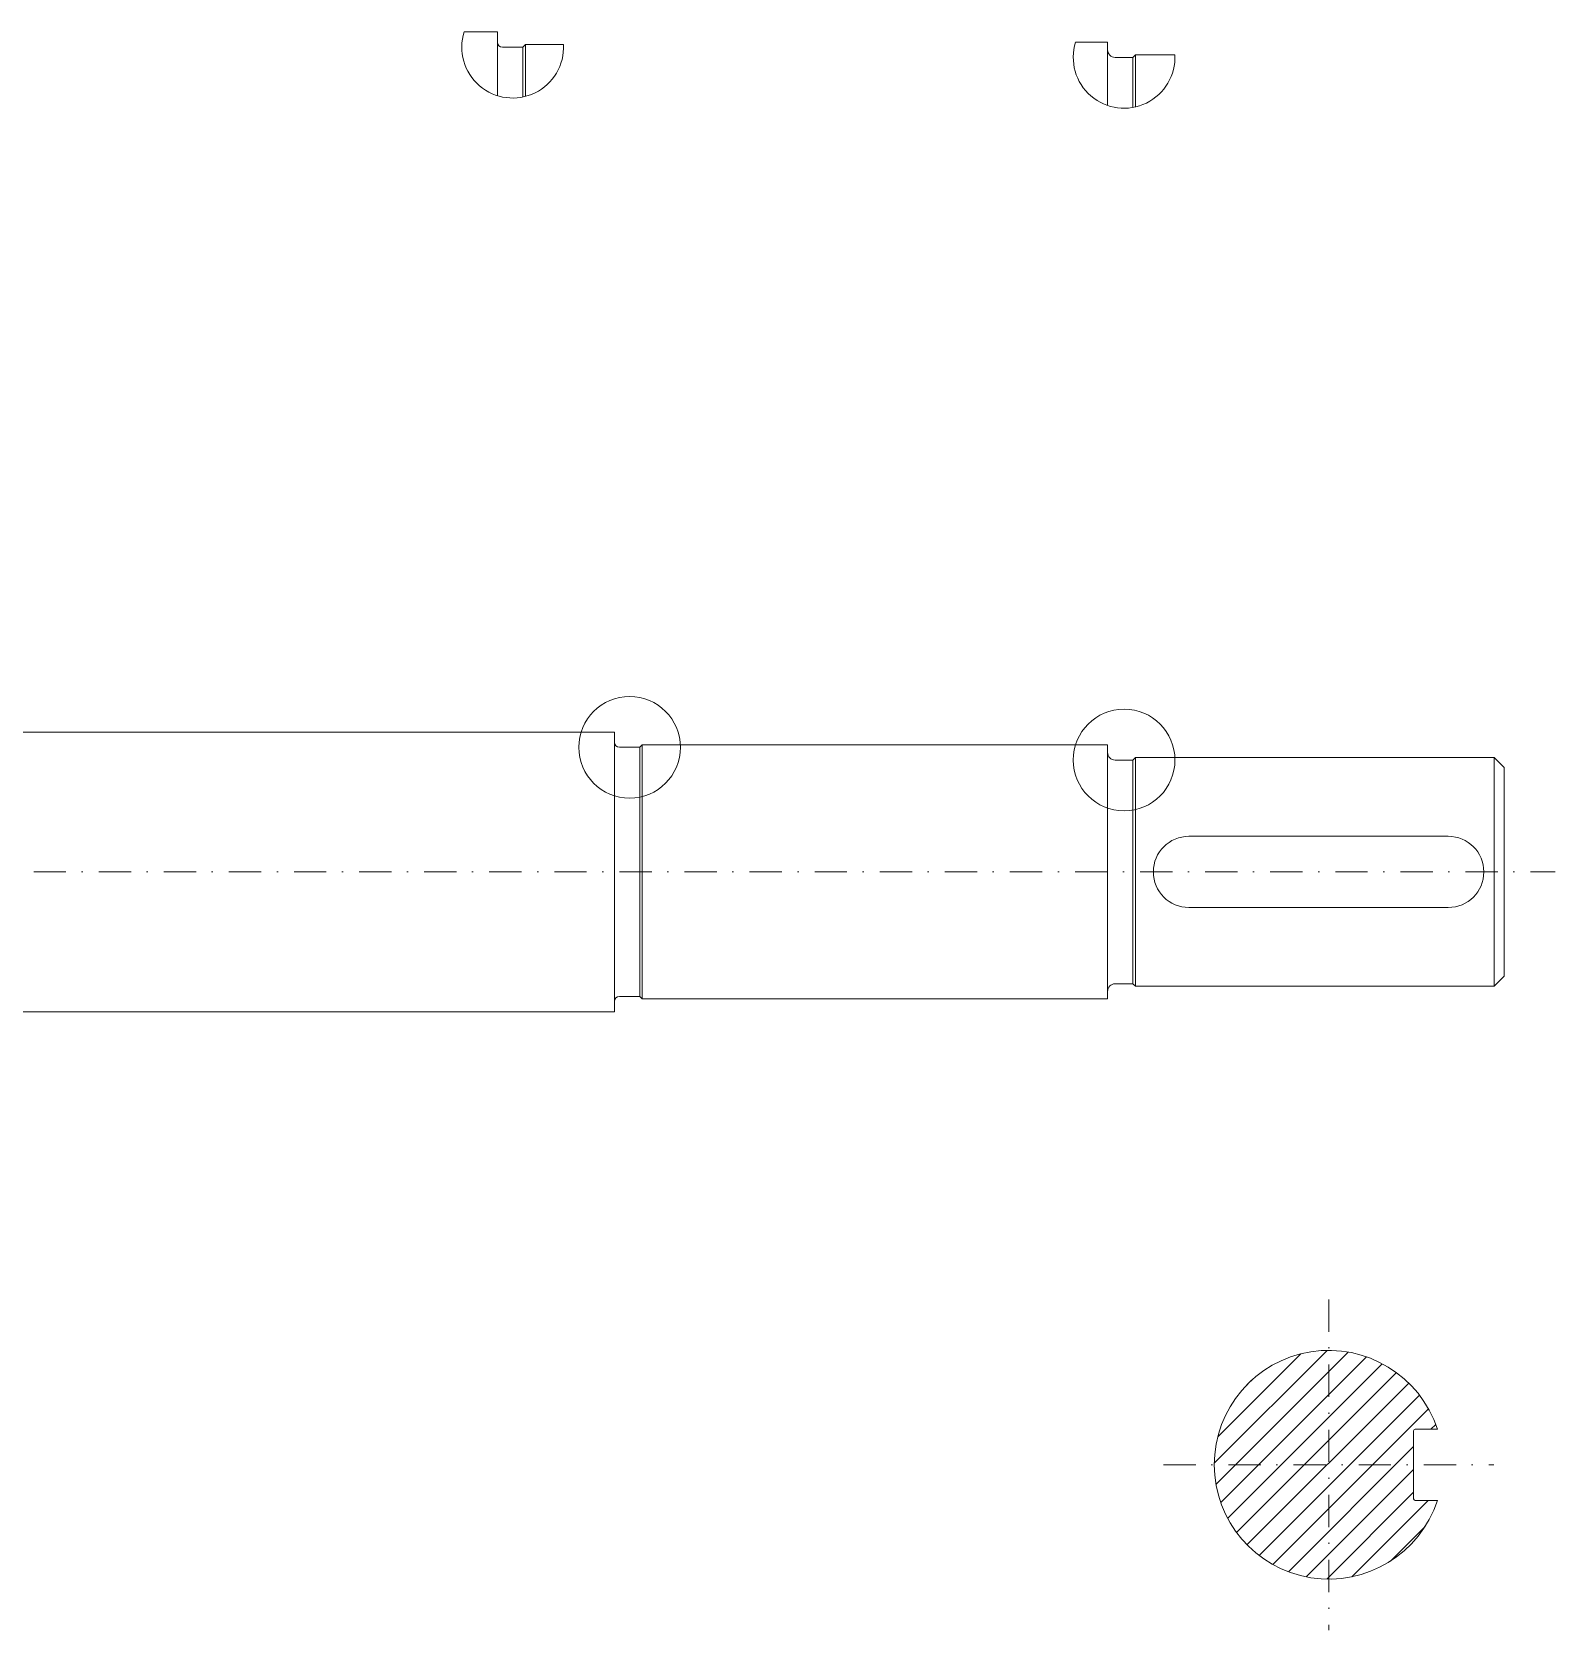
# Model space of a CAD drawing. Header units: millimetres. Extents: x 0 to 599, y 0 to 407.
# Drawn here: x 299.5 to 599.1, y 32.9 to 347.2 of the extents above; entities that cross this region are included whole.
import ezdxf

# ---------------------------------------------------------------- set-up
doc = ezdxf.new("R2010")
doc.units = ezdxf.units.MM
doc.header["$LTSCALE"] = 0.5
doc.linetypes.add('DASHDOT', pattern=[25.4, 12.7, -6.35, 0, -6.35])
for name, color, linetype, lineweight in [('contorno', 5, 'Continuous', 20), ('cotas', 7, 'Continuous', 5), ('hachura', 252, 'Continuous', 13), ('linha centro', 46, 'DASHDOT', 5)]:
    doc.layers.add(name, color=color, linetype=linetype, lineweight=lineweight)

msp = doc.modelspace()

# ---------------------------------------------------------------- hatches: boundary and pattern name
at = {"layer": 'hachura'}
h = msp.add_hatch(dxfattribs=at)
h.set_pattern_fill('ANSI31', color=256)
h.set_pattern_definition([(45, (-3374.5707, -756.2577), (-2.245064, 2.245064), [])])
h.paths.add_polyline_path([(554.57, 87.86), (554.57, 65.36), (571.27, 65.36), (571.27, 72.06, -0.414214), (571.57, 72.36), (575.95, 72.36, 0.324311)])
h.paths.add_polyline_path([(554.57, 87.86, 0.414214), (532.07, 65.36), (554.57, 65.36)])
h.paths.add_polyline_path([(554.57, 65.36), (532.07, 65.36, 0.414214), (554.57, 42.86)])
h.paths.add_polyline_path([(571.27, 65.36), (554.57, 65.36), (554.57, 42.86, 0.324311), (575.95, 58.36), (571.57, 58.36, -0.414214), (571.27, 58.66)])

# ---------------------------------------------------------------- linework, layer by layer
at = {"layer": 'contorno'}
for p, q in [((384.54, 347.17), (391.08, 347.17)), ((391.08, 334.63), (391.08, 347.17)), ((396.08, 344.17), (392.08, 344.17)), ((396.08, 344.17), (396.58, 344.67)), ((396.08, 334.37), (396.08, 344.17)), ((396.58, 344.67), (404.07, 344.67)), ((396.58, 344.67), (396.58, 334.48)), ((504.79, 345.17), (511.08, 345.17)), ((511.08, 332.71), (511.08, 345.17)), ((516.58, 342.67), (516.08, 342.17)), ((516.58, 342.67), (524.32, 342.67)), ((516.58, 342.67), (516.58, 332.42)), ((516.08, 342.17), (512.58, 342.17)), ((516.08, 332.32), (516.08, 342.17)), ((291.08, 209.47), (414.08, 209.47)), ((414.08, 181.97), (414.08, 209.47)), ((419.08, 206.47), (415.08, 206.47)), ((419.08, 206.47), (419.58, 206.97)), ((419.08, 181.97), (419.08, 206.47)), ((419.58, 206.97), (511.08, 206.97)), ((419.58, 206.97), (419.58, 181.97)), ((511.08, 181.97), (511.08, 206.97)), ((516.58, 204.47), (516.08, 203.97)), ((516.58, 204.47), (587.08, 204.47)), ((516.58, 204.47), (516.58, 181.97)), ((587.08, 204.47), (589.08, 202.47)), ((587.08, 204.47), (587.08, 181.97)), ((516.08, 203.97), (512.58, 203.97)), ((516.08, 181.97), (516.08, 203.97)), ((589.08, 181.97), (589.08, 202.47)), ((527.08, 188.97), (578.08, 188.97)), ((414.08, 181.97), (414.08, 154.47)), ((419.08, 181.97), (419.08, 157.47)), ((419.58, 156.97), (419.58, 181.97)), ((511.08, 181.97), (511.08, 156.97)), ((516.08, 181.97), (516.08, 159.97)), ((516.58, 159.47), (516.58, 181.97)), ((587.08, 159.47), (587.08, 181.97)), ((589.08, 181.97), (589.08, 161.47)), ((527.08, 174.97), (578.08, 174.97)), ((587.08, 159.47), (589.08, 161.47)), ((419.08, 157.47), (415.08, 157.47)), ((419.08, 157.47), (419.58, 156.97)), ((516.08, 159.97), (512.58, 159.97)), ((516.58, 159.47), (516.08, 159.97)), ((516.58, 159.47), (587.08, 159.47)), ((291.08, 154.47), (414.08, 154.47)), ((419.58, 156.97), (511.08, 156.97)), ((571.57, 72.36), (575.95, 72.36)), ((571.27, 58.66), (571.27, 72.06)), ((571.57, 58.36), (575.95, 58.36))]:
    msp.add_line(p, q, dxfattribs=at)
for centre, radius, start, end in [((392.08, 345.17), 1, 180, 270), ((512.58, 343.67), 1.5, 180, 270), ((415.08, 207.47), 1, 180, 270), ((512.58, 205.47), 1.5, 180, 270), ((527.08, 181.97), 7, 90, 270), ((578.08, 181.97), 7, 270, 90), ((415.08, 156.47), 1, 90, 180), ((512.58, 158.47), 1.5, 90, 180), ((554.57, 65.36), 22.5, 18.1262, 341.8738), ((571.57, 72.06), 0.3, 90, 180), ((571.57, 58.66), 0.3, 180, 270)]:
    msp.add_arc(centre, radius, start, end, dxfattribs=at)
at = {"layer": 'cotas'}
for centre in [(417.08, 206.47), (514.33, 203.97)]:
    msp.add_circle(centre, 10, dxfattribs=at)
for centre in [(394.08, 344.17), (514.33, 342.17)]:
    msp.add_arc(centre, 10, 162.5424, 2.866, dxfattribs=at)
at = {"layer": 'linha centro'}
for p, q in [((159.08, 181.97), (599.08, 181.97)), ((554.57, 97.86), (554.57, 32.86)), ((522.07, 65.36), (587.07, 65.36))]:
    msp.add_line(p, q, dxfattribs=at)

doc.saveas('drawing.dxf')
